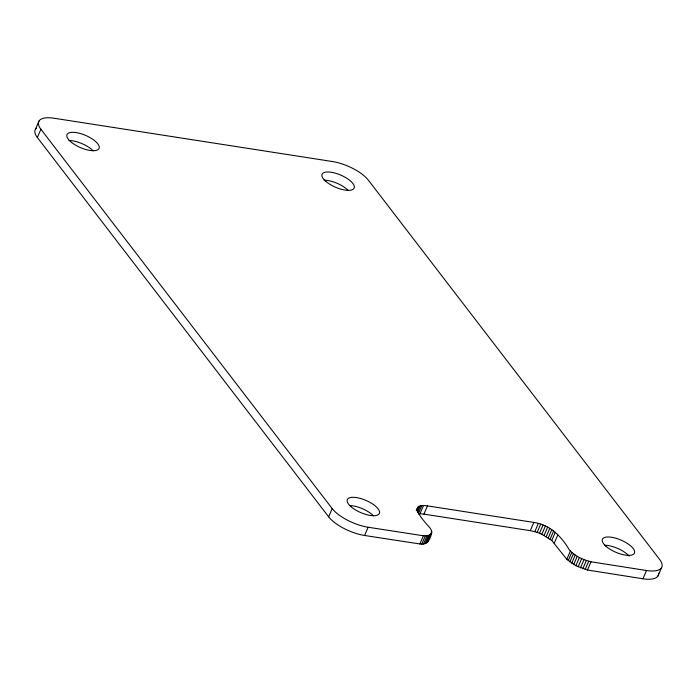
<?xml version="1.0" encoding="UTF-8"?>
<svg xmlns="http://www.w3.org/2000/svg" width="697" height="697" viewBox="0 0 697 697"><rect width="100%" height="100%" fill="white"/><g stroke="black" fill="none" stroke-linecap="round" stroke-linejoin="round"><path stroke-width="1.05" d="M431.722 532.717L431.521 530.583L430.11 528.099C423.68 520.668 406.447 502.816 427.47 505.883L533.841 522.428C549.881 524.745 561.251 536.141 569.24 549.741C574.79 556.145 582.953 559.743 591.03 561.782L646.502 570.521A29.108 11.047 23.3 0 0 659.65 559.482L368.373 180.201A29.108 11.047 23.3 0 0 332.399 161.521L54.052 118.229A29.108 11.047 23.3 0 0 40.896 129.267L37.35 137.518L328.627 516.799A29.108 11.047 23.3 0 0 364.601 535.479L419.864 543.956C427.087 545.751 430.511 538.816 431.722 532.717C430.11 536.629 424.743 535.81 421.345 535.462L368.155 527.237A29.108 11.047 23.3 0 1 332.173 508.557L40.896 129.267M427.81 541.857L428.176 540.959M35.477 129.259L39.023 121.017M328.627 516.799L332.173 508.557M364.601 535.479L368.155 527.237M416.266 510.483L417.451 507.738M416.536 510.648L418.113 506.98M417.102 510.953L419.071 506.379M417.538 512.347L420.3 505.935M418.627 512.992L421.781 505.656M418.226 513.907L419.942 513.802L423.488 505.56M419.942 513.802L423.915 514.125L427.47 505.883M419.864 543.956L423.419 535.714M421.772 544.026L425.327 535.784M423.48 543.93L427.034 535.688M424.961 543.651L428.516 535.409M426.189 543.216L429.744 534.965M427.148 542.606L431.774 531.698M423.915 514.125L530.295 530.67L533.841 522.428M530.295 530.67L534.791 531.663L538.345 523.421M534.791 531.663L537.143 532.395L540.689 524.153M537.143 532.395L539.504 533.266L543.05 525.024M658.595 573.126A29.108 11.047 23.3 0 1 642.948 578.771L587.475 570.024L575.87 565.737L566.827 559.299L551.754 540.471L541.839 534.268L545.385 526.017M544.104 535.374L547.65 527.124M546.265 536.568L549.811 528.317M548.278 537.831L551.832 529.581M550.125 539.138L553.671 530.896M551.754 540.471L555.3 532.229M554.281 543.12L557.827 534.878M566.827 559.299L570.381 551.057M568.221 560.632L571.775 552.39M569.85 561.974L573.404 553.723M571.688 563.281L575.243 555.039M573.709 564.544L577.264 556.302M575.87 565.737L579.425 557.495M578.135 566.844L581.69 558.593M580.47 567.837L584.025 559.595M582.831 568.708L586.386 560.466M585.184 569.44L588.73 561.198M587.475 570.024L591.03 561.782M642.948 578.771L646.502 570.521M657.977 575.983L661.523 567.741M539.504 533.266L541.839 534.268M324.131 180.201A17.469 6.63 23.3 0 1 348.282 190.516M69.038 140.533A17.469 6.63 23.3 0 1 93.189 150.848M604.447 545.22A17.469 6.63 23.3 0 1 629.138 556.128M349.363 505.552A17.469 6.63 23.3 0 1 373.514 515.867M37.35 137.518A29.108 11.047 23.3 0 1 36.471 128.126M325.647 181.255A17.469 6.63 23.3 0 0 353.37 189.087A17.469 6.63 23.3 0 0 335.309 173.144A17.469 6.63 23.3 0 0 325.647 181.255M70.554 141.587A17.469 6.63 23.3 0 0 98.286 149.419A17.469 6.63 23.3 0 0 80.225 133.475A17.469 6.63 23.3 0 0 70.554 141.587M350.879 506.606A17.469 6.63 23.3 0 0 378.61 514.438A17.469 6.63 23.3 0 0 360.541 498.486A17.469 6.63 23.3 0 0 350.879 506.606M605.963 546.274A17.469 6.63 23.3 0 0 633.695 554.106A17.469 6.63 23.3 0 0 615.625 538.162A17.469 6.63 23.3 0 0 605.963 546.274"/></g></svg>
